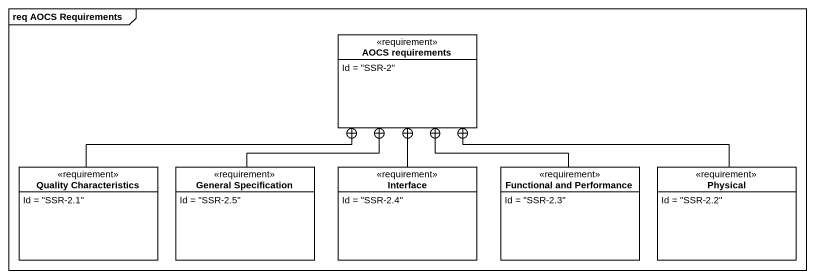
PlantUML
@startuml
mainframe req AOCS Requirements
hide circle
hide empty members
class "AOCS requirements" as AOCS_requirements <<requirement>> {
  Id = "SSR-2"
}
class "Quality Characteristics" as Quality_Characteristics <<requirement>> {
  Id = "SSR-2.1"
}
class "General Specification" as General_Specification <<requirement>> {
  Id = "SSR-2.5"
}
class "Interface" as Interface_ <<requirement>> {
  Id = "SSR-2.4"
}
class "Functional and Performance" as Functional_and_Performance <<requirement>> {
  Id = "SSR-2.3"
}
class Physical <<requirement>> {
  Id = "SSR-2.2"
}
Quality_Characteristics -right-+ AOCS_requirements
General_Specification -up-+ AOCS_requirements
Interface_ -up-+ AOCS_requirements
Functional_and_Performance -up-+ AOCS_requirements
Physical -left-+ AOCS_requirements
@enduml
